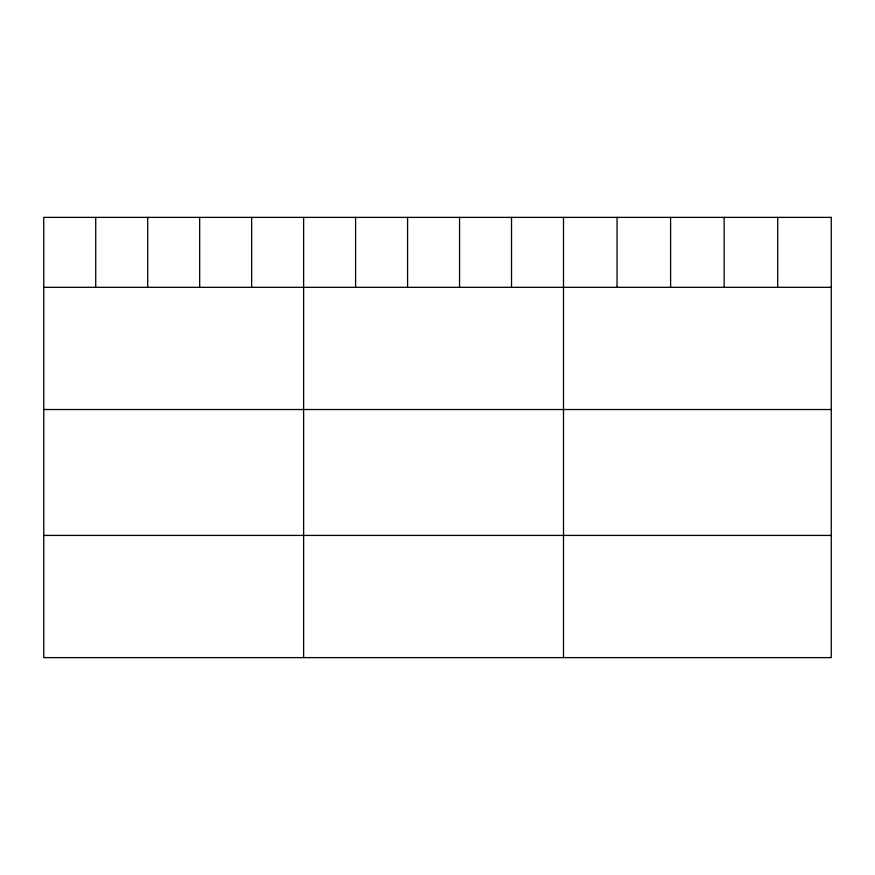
<?xml version="1.0" encoding="UTF-8"?>
<svg xmlns="http://www.w3.org/2000/svg" width="875" height="875" viewBox="0 0 875 875"><rect width="100%" height="100%" fill="white"/><g stroke="black" fill="none" stroke-linecap="round" stroke-linejoin="round"><path stroke-width="1.31" d="M43.75 287.328L831.25 287.328M43.75 409.522L831.25 409.522M43.75 535.423L831.25 535.423M777.7 217.383L777.7 287.328M724.15 217.383L724.15 287.328M670.6 217.383L670.6 287.328M617.05 217.383L617.05 287.328M563.5 217.383L563.5 657.617M511.525 217.383L511.525 287.328M459.55 217.383L459.55 287.328M407.575 217.383L407.575 287.328M355.6 217.383L355.6 287.328M303.625 217.383L303.625 657.617M251.65 217.383L251.65 287.328M199.675 217.383L199.675 287.328M147.7 217.383L147.7 287.328M95.725 217.383L95.725 287.328M831.25 217.383L43.75 217.383L43.75 657.617L831.25 657.617L831.25 217.383"/></g></svg>
